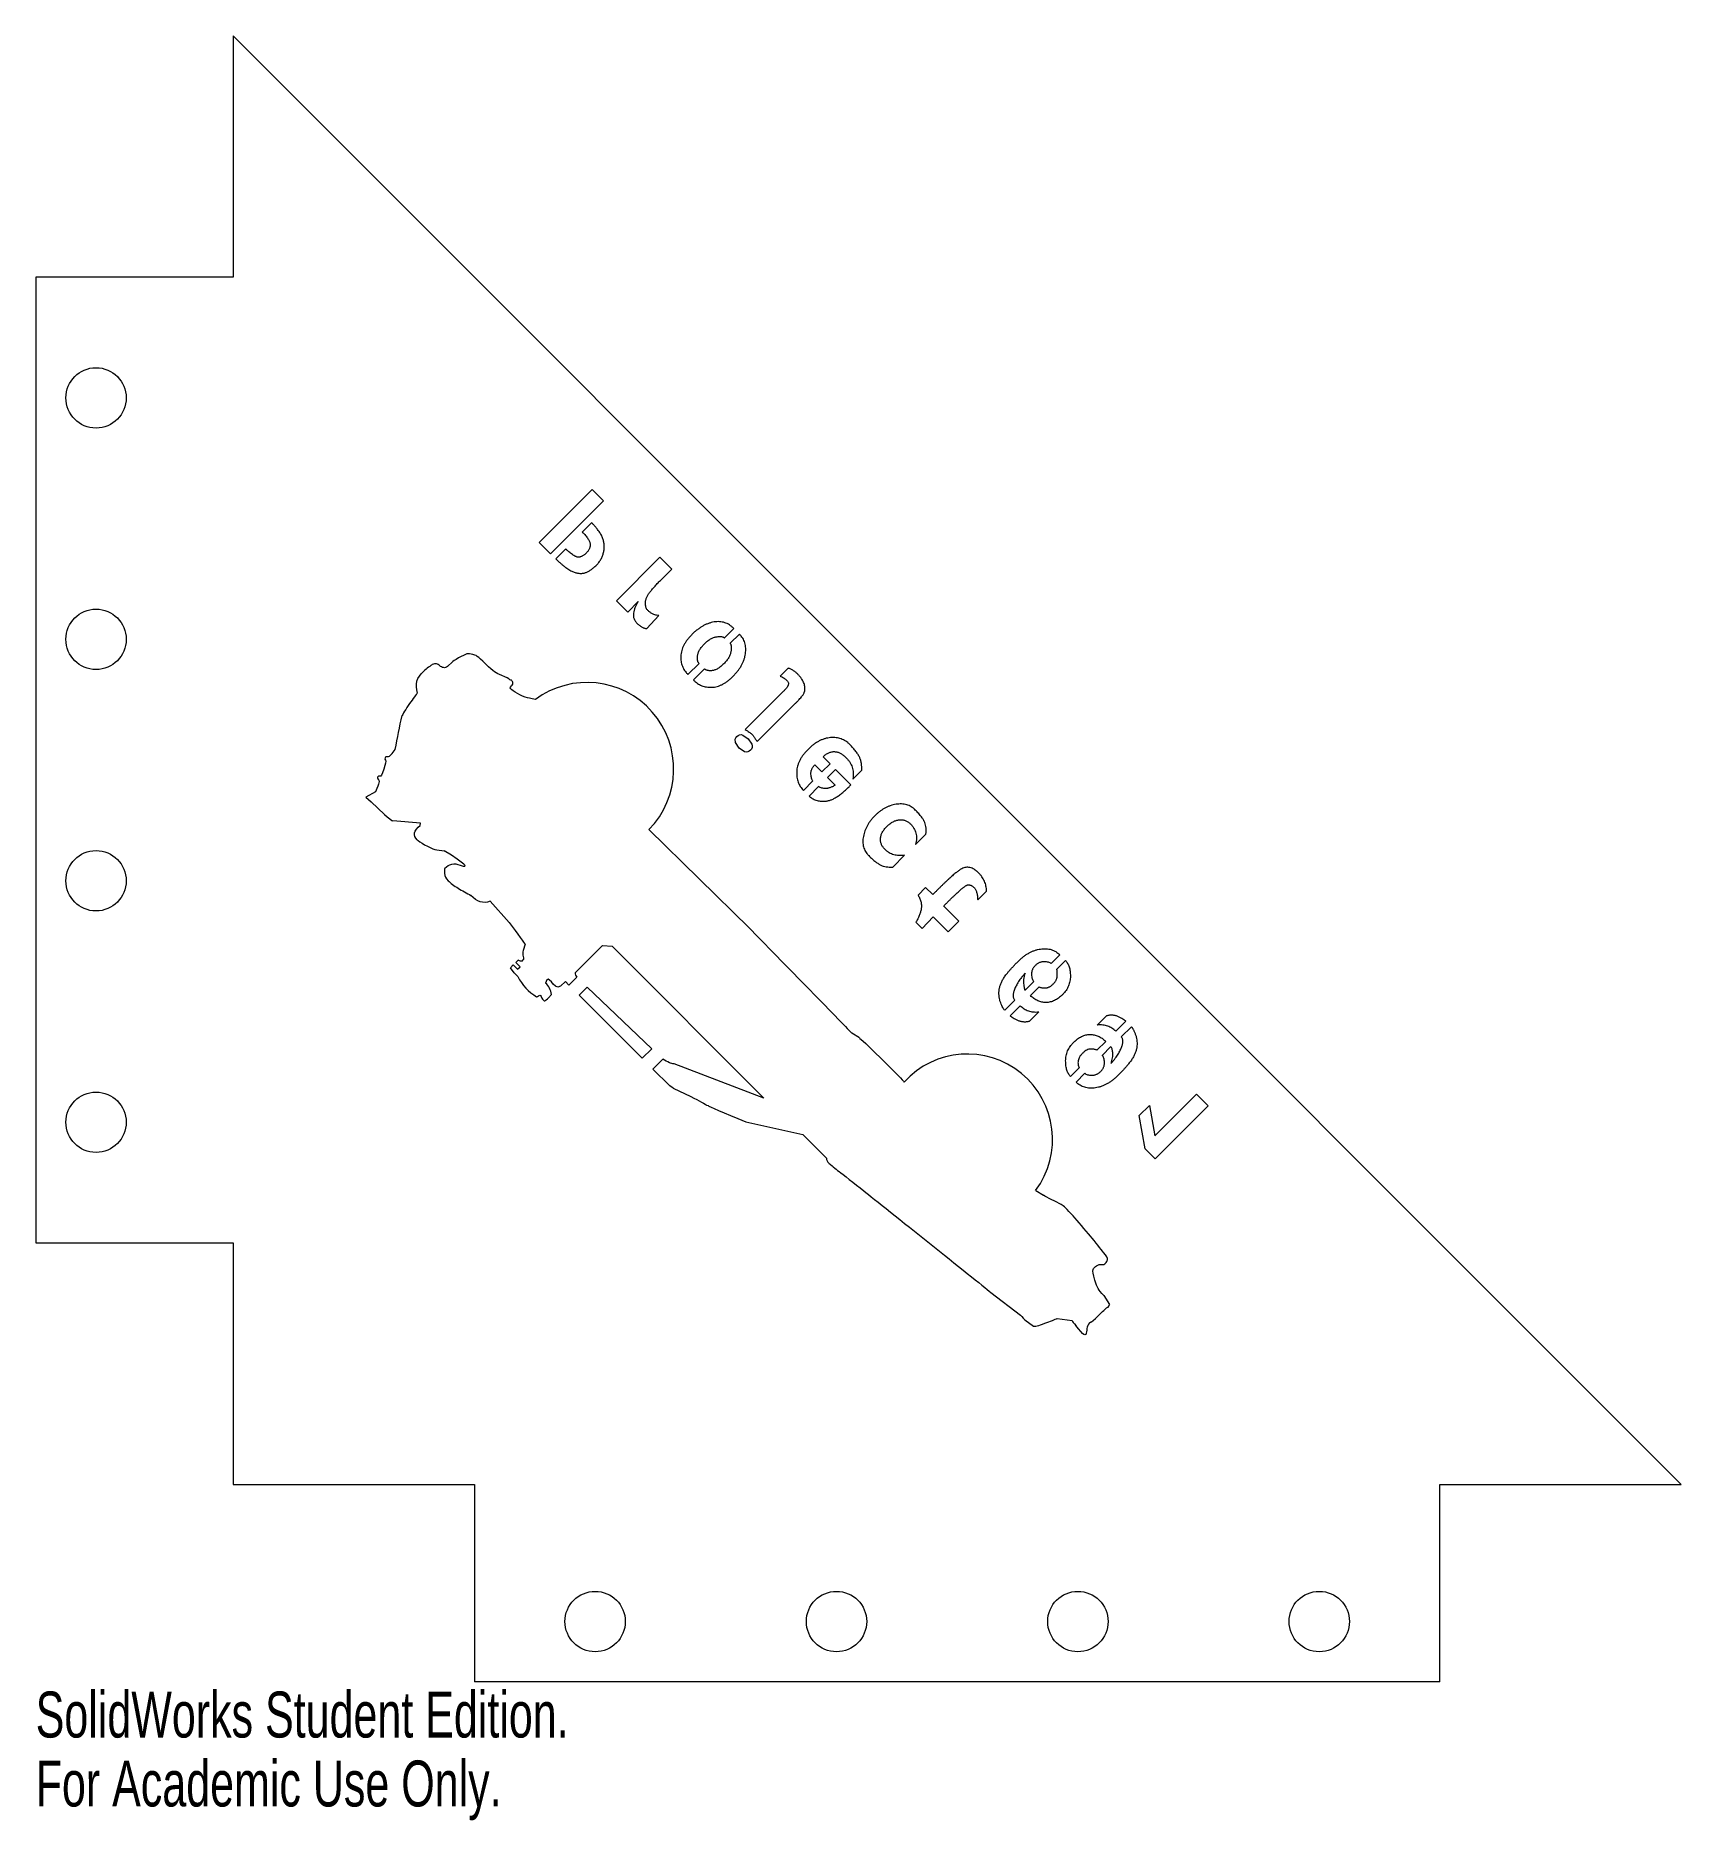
# Model space of a CAD drawing. Header units: inches. Extents: x -0.82 to 6, y -2.69 to 4.7.
import ezdxf

# ---------------------------------------------------------------- set-up
doc = ezdxf.new("R2010")
doc.units = ezdxf.units.IN
doc.header["$MEASUREMENT"] = 0
doc.styles.add('SLDTEXTSTYLE0', font='TXT', dxfattribs={"width": 0.7})

msp = doc.modelspace()

# ---------------------------------------------------------------- linework, layer by layer
at = {"color": 7, "linetype": 'Continuous', "lineweight": 15}
for p, q in [((0, 4.704), (0, 3.704)), ((6, -1.296), (0, 4.704)), ((-0.8178, 3.704), (-0.8178, -0.296)), ((0, 3.704), (-0.8178, 3.704)), ((1.2683, 2.6048), (1.4879, 2.8244)), ((1.4879, 2.8244), (1.5346, 2.7777)), ((1.5346, 2.7777), (1.315, 2.558)), ((1.4467, 2.6482), (1.4856, 2.6871)), ((1.315, 2.558), (1.2683, 2.6048)), ((1.3368, 2.5369), (1.3782, 2.5784)), ((1.5879, 2.364), (1.7681, 2.5442)), ((1.7681, 2.5442), (1.8175, 2.4948)), ((1.8175, 2.4948), (1.7704, 2.4483)), ((1.6351, 2.3169), (1.5879, 2.364)), ((1.6783, 2.3601), (1.6351, 2.3169)), ((1.7638, 2.3028), (1.7144, 2.2488)), ((2.0748, 2.2488), (2.0359, 2.2099)), ((2.059, 2.1875), (2.0975, 2.226)), ((0.9084, 2.1104), (0.8883, 2.0918)), ((1.9305, 2.1045), (1.8844, 2.0584)), ((1.9071, 2.0356), (1.9533, 2.0817)), ((2.2662, 2.0513), (2.3001, 2.0847)), ((2.122, 1.83), (2.2755, 1.9835)), ((2.3238, 1.9331), (2.1713, 1.7806)), ((0.6587, 1.7318), (0.6717, 1.7484)), ((2.4441, 1.7173), (2.4731, 1.6884)), ((2.4395, 1.6548), (2.4099, 1.6844)), ((2.4731, 1.6884), (2.4395, 1.6548)), ((2.4625, 1.6318), (2.4961, 1.6653)), ((2.4942, 1.6001), (2.4625, 1.6318)), ((2.4961, 1.6653), (2.5597, 1.6018)), ((2.6048, 1.662), (2.5682, 1.6255)), ((0.5897, 1.5727), (0.5497, 1.5506)), ((2.4026, 1.6179), (2.3631, 1.5784)), ((2.3865, 1.555), (2.4256, 1.5949)), ((0.5497, 1.5506), (0.5723, 1.5309)), ((0.5723, 1.5309), (0.6272, 1.4783)), ((0.7768, 1.4432), (0.6618, 1.4518)), ((0.7753, 1.4335), (0.7768, 1.4432)), ((1.7228, 1.416), (2.14, 1.0071)), ((2.8703, 1.3971), (2.8276, 1.3544)), ((2.7821, 1.3096), (2.7334, 1.2609)), ((1.0652, 1.1191), (1.1444, 1.0318)), ((2.838, 1.1443), (2.8693, 1.1756)), ((2.8693, 1.1756), (2.899, 1.1466)), ((3.1212, 1.1607), (3.085, 1.1245)), ((2.9007, 1.0547), (2.8542, 1.0062)), ((2.9625, 0.9928), (2.9007, 1.0547)), ((2.9441, 1.0995), (3.0066, 1.0369)), ((3.0066, 1.0369), (2.9625, 0.9928)), ((2.8542, 1.0062), (2.8292, 1.032)), ((1.2101, 0.9412), (1.2012, 0.915)), ((1.5308, 0.9366), (1.4175, 0.8233)), ((1.5308, 0.9366), (1.5699, 0.9328)), ((1.5699, 0.9328), (2.1984, 0.3043)), ((3.3891, 0.8613), (3.4253, 0.8976)), ((1.1492, 0.8437), (1.1609, 0.8553)), ((1.164, 0.8232), (1.1492, 0.8437)), ((1.1609, 0.8553), (1.1785, 0.8377)), ((1.18, 0.8071), (1.164, 0.8232)), ((1.1712, 0.8657), (1.1811, 0.8755)), ((1.1889, 0.8481), (1.1712, 0.8657)), ((1.1785, 0.8377), (1.1889, 0.8481)), ((1.1981, 0.8717), (1.2025, 0.8765)), ((3.4487, 0.8735), (3.4124, 0.8373)), ((1.356, 0.7673), (1.3769, 0.7866)), ((1.3769, 0.7866), (1.3915, 0.772)), ((1.4237, 0.8042), (1.3915, 0.772)), ((1.4332, 0.7303), (1.4668, 0.7638)), ((1.4668, 0.7638), (1.7343, 0.5082)), ((3.2811, 0.7506), (3.3173, 0.7869)), ((3.3397, 0.7652), (3.3031, 0.7286)), ((1.319, 0.733), (1.3073, 0.7197)), ((1.4332, 0.7303), (1.6948, 0.4687)), ((3.1967, 0.6676), (3.2382, 0.7098)), ((3.2613, 0.6868), (3.2194, 0.6449)), ((3.2988, 0.6216), (3.3384, 0.6611)), ((3.6197, 0.6459), (3.5801, 0.6064)), ((3.6571, 0.5807), (3.6989, 0.6226)), ((3.7217, 0.5998), (3.6799, 0.558)), ((2.5949, 0.5532), (2.5633, 0.5726)), ((3.5788, 0.5024), (3.6153, 0.539)), ((1.6948, 0.4687), (1.7343, 0.5082)), ((1.7802, 0.4655), (1.7391, 0.4244)), ((2.1984, 0.3043), (1.8272, 0.4453)), ((3.6371, 0.5172), (3.6008, 0.481)), ((1.7391, 0.4244), (1.8091, 0.3544)), ((3.4694, 0.3937), (3.5056, 0.4299)), ((3.5287, 0.4069), (3.4922, 0.3703)), ((1.8228, 0.3458), (1.8091, 0.3544)), ((1.8228, 0.3458), (1.8964, 0.3104)), ((3.8188, 0.1476), (3.9917, 0.3206)), ((3.9917, 0.3206), (4.0402, 0.2722)), ((1.9613, 0.2745), (1.9682, 0.2732)), ((3.7543, 0.2319), (3.7961, 0.2738)), ((3.779, 0.094), (3.7543, 0.2319)), ((3.7961, 0.2738), (3.8188, 0.1476)), ((4.0402, 0.2722), (3.8205, 0.0525)), ((2.1242, 0.2058), (2.3601, 0.1531)), ((2.3601, 0.1531), (2.4582, 0.0551)), ((3.8205, 0.0525), (3.779, 0.094)), ((3.3251, -0.0782), (3.3573, -0.0987)), ((-0.8178, -0.296), (0, -0.296)), ((0, -0.296), (0, -1.296)), ((3.1394, -0.5014), (3.2623, -0.5948)), ((3.607, -0.5139), (3.6307, -0.5503)), ((3.2804, -0.6149), (3.3161, -0.6404)), ((3.4141, -0.6086), (3.4759, -0.6175)), ((0, -1.296), (1, -1.296)), ((1, -1.296), (1, -2.1138)), ((5, -1.296), (6, -1.296)), ((5, -2.1138), (5, -1.296)), ((5, -2.1138), (1, -2.1138))]:
    msp.add_line(p, q, dxfattribs=at)
at = {"color": 7, "linetype": 'Continuous', "lineweight": 15, "flags": 128}
msp.add_lwpolyline([(2.1438, 1.7444), (2.1384, 1.7402), (2.1321, 1.7374), (2.1253, 1.7369), (2.1186, 1.7383), (2.0961, 1.7537), (2.0811, 1.7764), (2.0801, 1.79), (2.0825, 1.7964), (2.0866, 1.8019), (2.0919, 1.8063), (2.0982, 1.809), (2.105, 1.8094), (2.1117, 1.8077), (2.1338, 1.7919), (2.1497, 1.7697), (2.1511, 1.763), (2.1507, 1.7561), (2.148, 1.7498), (2.1438, 1.7444)], dxfattribs=at)
at = {"color": 7, "linetype": 'Continuous', "lineweight": 15}
for centre in [(-0.5678, 3.204), (-0.5678, 2.204), (-0.5678, 1.204), (-0.5678, 0.204), (1.5, -1.8638), (2.5, -1.8638), (3.5, -1.8638), (4.5, -1.8638)]:
    msp.add_circle(centre, 0.125, dxfattribs=at)
for centre, radius, start, end in [((1.4668, 1.6669), 0.3586, 315.5768, 126.73125), ((3.0418, 0.1331), 0.3533, 323.2848, 137.86056)]:
    msp.add_arc(centre, radius, start, end, dxfattribs=at)
for points, knots in [([(1.3368, 2.5369), (1.3406, 2.5334), (1.3478, 2.5267), (1.3586, 2.5175), (1.3687, 2.5091), (1.3782, 2.5019), (1.3871, 2.4956), (1.3954, 2.4904), (1.403, 2.4862), (1.4101, 2.483), (1.4169, 2.4807), (1.4234, 2.4789), (1.4298, 2.4778), (1.436, 2.477), (1.4422, 2.4769), (1.4481, 2.4775), (1.4539, 2.4785), (1.4617, 2.4808), (1.4712, 2.485), (1.4826, 2.4917), (1.494, 2.5005), (1.5034, 2.509), (1.5105, 2.5167), (1.5156, 2.5228), (1.52, 2.5291), (1.5241, 2.5356), (1.5275, 2.5424), (1.5305, 2.5493), (1.5329, 2.5565), (1.5356, 2.5662), (1.5375, 2.5784), (1.538, 2.5929), (1.5363, 2.6071), (1.5333, 2.6188), (1.5296, 2.6282), (1.5259, 2.6355), (1.5214, 2.6433), (1.516, 2.6514), (1.5096, 2.6598), (1.5025, 2.6687), (1.4944, 2.6778), (1.4886, 2.6839), (1.4856, 2.6871)], [0, 0, 0, 0, 0.038635, 0.074321, 0.107172, 0.137267, 0.164484, 0.188923, 0.210839, 0.230174, 0.247811, 0.264722, 0.280963, 0.296698, 0.312001, 0.326856, 0.341699, 0.356553, 0.387251, 0.42026, 0.456068, 0.495298, 0.515509, 0.53532, 0.55471, 0.573869, 0.592804, 0.611691, 0.630725, 0.649739, 0.687279, 0.723509, 0.75911, 0.794947, 0.813954, 0.834637, 0.857034, 0.881556, 0.90791, 0.936562, 0.96716, 1, 1, 1, 1]), ([(1.4467, 2.6482), (1.4492, 2.6458), (1.4538, 2.6412), (1.4601, 2.6342), (1.4655, 2.6275), (1.4701, 2.6212), (1.4737, 2.6151), (1.4765, 2.6094), (1.4784, 2.604), (1.4793, 2.5988), (1.4794, 2.5938), (1.4789, 2.589), (1.4778, 2.5842), (1.4761, 2.5795), (1.4739, 2.5748), (1.4709, 2.5703), (1.4675, 2.5657), (1.4634, 2.5615), (1.4591, 2.5574), (1.4548, 2.5539), (1.4506, 2.5508), (1.4463, 2.5484), (1.4422, 2.5464), (1.438, 2.5451), (1.434, 2.5443), (1.4298, 2.544), (1.4254, 2.5447), (1.4204, 2.5464), (1.4149, 2.5492), (1.4088, 2.553), (1.402, 2.5579), (1.3945, 2.5637), (1.3866, 2.5707), (1.3811, 2.5757), (1.3782, 2.5784)], [0, 0, 0, 0, 0.0503306, 0.0964858, 0.1388194, 0.1772121, 0.2116641, 0.2426078, 0.2706899, 0.2960064, 0.3199624, 0.3436911, 0.3675731, 0.391982, 0.4171209, 0.4435992, 0.4716044, 0.5012519, 0.5308995, 0.5580686, 0.5838183, 0.6076633, 0.6299868, 0.6512364, 0.6712612, 0.6909096, 0.7120758, 0.7376336, 0.7676796, 0.8032174, 0.8440073, 0.8904468, 0.942323, 1, 1, 1, 1]), ([(1.7638, 2.3028), (1.7608, 2.3031), (1.7552, 2.3035), (1.7473, 2.3053), (1.7404, 2.3074), (1.733, 2.3117), (1.7252, 2.3179), (1.7175, 2.3242), (1.7124, 2.3309), (1.71, 2.3376), (1.7085, 2.3458), (1.7083, 2.3535), (1.7085, 2.3603), (1.7095, 2.3656), (1.7108, 2.3709), (1.7128, 2.3763), (1.7152, 2.3817), (1.7181, 2.3871), (1.7217, 2.3926), (1.7272, 2.4001), (1.7351, 2.4098), (1.7457, 2.422), (1.7575, 2.435), (1.766, 2.4438), (1.7704, 2.4483)], [0, 0, 0, 0, 0.045343, 0.085577, 0.121067, 0.152781, 0.212861, 0.27143, 0.302017, 0.337023, 0.378054, 0.426243, 0.452724, 0.479535, 0.506836, 0.535254, 0.564998, 0.595792, 0.628428, 0.662405, 0.735954, 0.816714, 0.904796, 1, 1, 1, 1]), ([(1.6783, 2.3601), (1.6759, 2.3564), (1.6712, 2.349), (1.6656, 2.3371), (1.6615, 2.3248), (1.6591, 2.3144), (1.6582, 2.306), (1.6584, 2.2998), (1.6594, 2.2939), (1.6613, 2.2881), (1.664, 2.2826), (1.6675, 2.2772), (1.6719, 2.2722), (1.6769, 2.2674), (1.6822, 2.2631), (1.6874, 2.2592), (1.6924, 2.2559), (1.6972, 2.2533), (1.7018, 2.2512), (1.7061, 2.2498), (1.7103, 2.2489), (1.7131, 2.2488), (1.7144, 2.2488)], [0, 0, 0, 0, 0.091579, 0.181207, 0.269765, 0.358414, 0.40195, 0.44391, 0.485046, 0.525715, 0.568227, 0.611651, 0.657592, 0.706036, 0.75436, 0.798626, 0.839725, 0.877471, 0.911676, 0.943505, 0.972473, 1, 1, 1, 1]), ([(2.0748, 2.2488), (2.0719, 2.2515), (2.0662, 2.2569), (2.0568, 2.2636), (2.0471, 2.2691), (2.0369, 2.2732), (2.0264, 2.276), (2.0155, 2.2773), (2.0041, 2.2774), (1.9925, 2.276), (1.9808, 2.2735), (1.969, 2.2698), (1.9574, 2.2651), (1.9459, 2.2591), (1.9345, 2.252), (1.9232, 2.2438), (1.912, 2.2345), (1.9012, 2.2241), (1.8909, 2.2133), (1.8818, 2.2021), (1.874, 2.191), (1.8675, 2.1799), (1.8623, 2.1686), (1.8585, 2.1573), (1.856, 2.146), (1.8547, 2.1347), (1.8548, 2.1236), (1.8558, 2.1129), (1.8578, 2.1027), (1.8611, 2.0929), (1.8653, 2.0835), (1.8706, 2.0746), (1.8769, 2.0661), (1.8819, 2.061), (1.8844, 2.0584)], [0, 0, 0, 0, 0.031316, 0.0611, 0.089972, 0.118276, 0.146312, 0.174725, 0.203976, 0.234468, 0.265813, 0.297748, 0.330306, 0.363799, 0.398708, 0.435047, 0.472837, 0.512471, 0.551864, 0.589181, 0.624476, 0.657872, 0.690043, 0.720913, 0.750881, 0.780478, 0.809376, 0.837166, 0.864328, 0.89102, 0.917517, 0.944382, 0.971694, 1, 1, 1, 1]), ([(1.9071, 2.0356), (1.9098, 2.0331), (1.915, 2.0281), (1.9234, 2.0216), (1.9324, 2.0163), (1.9417, 2.0119), (1.9514, 2.0086), (1.9616, 2.0064), (1.9721, 2.0053), (1.983, 2.0051), (1.9941, 2.0061), (2.0053, 2.0086), (2.0164, 2.0124), (2.0275, 2.0175), (2.0386, 2.024), (2.0497, 2.0317), (2.0607, 2.0408), (2.0716, 2.051), (2.0819, 2.062), (2.0912, 2.0732), (2.0994, 2.0847), (2.1065, 2.0963), (2.1123, 2.1081), (2.1171, 2.12), (2.1207, 2.1321), (2.123, 2.1442), (2.1243, 2.1562), (2.1242, 2.1677), (2.123, 2.1788), (2.1204, 2.1893), (2.1166, 2.1994), (2.1115, 2.2089), (2.1052, 2.2179), (2.1001, 2.2233), (2.0975, 2.226)], [0, 0, 0, 0, 0.028615, 0.056199, 0.083211, 0.109912, 0.136548, 0.163496, 0.19103, 0.219462, 0.248558, 0.278207, 0.308584, 0.340428, 0.373653, 0.408922, 0.446182, 0.485658, 0.525383, 0.563638, 0.600094, 0.635435, 0.669708, 0.702925, 0.73572, 0.768099, 0.799515, 0.829534, 0.858336, 0.886517, 0.914294, 0.9421, 0.970613, 1, 1, 1, 1]), ([(1.9305, 2.1045), (1.9298, 2.1053), (1.9283, 2.1069), (1.9267, 2.1098), (1.9254, 2.1132), (1.9244, 2.117), (1.9239, 2.1213), (1.9237, 2.126), (1.9239, 2.1312), (1.9244, 2.1367), (1.9255, 2.1425), (1.9273, 2.1485), (1.9297, 2.1545), (1.9329, 2.1606), (1.9369, 2.1668), (1.9416, 2.173), (1.9469, 2.1793), (1.9529, 2.1856), (1.9592, 2.1916), (1.9655, 2.1969), (1.9719, 2.2016), (1.9781, 2.2057), (1.9845, 2.2089), (1.9908, 2.2115), (1.997, 2.2135), (2.0032, 2.2145), (2.009, 2.2152), (2.0144, 2.2155), (2.0193, 2.2154), (2.0237, 2.2152), (2.0275, 2.2143), (2.0308, 2.2133), (2.0337, 2.2119), (2.0352, 2.2105), (2.0359, 2.2099)], [0, 0, 0, 0, 0.017204, 0.035464, 0.054758, 0.07595, 0.099264, 0.124619, 0.15253, 0.182777, 0.215252, 0.248588, 0.283833, 0.321108, 0.360725, 0.402944, 0.447742, 0.495265, 0.543308, 0.588386, 0.630899, 0.671332, 0.709754, 0.746636, 0.781941, 0.815927, 0.848077, 0.877483, 0.903919, 0.927486, 0.948512, 0.967435, 0.984347, 1, 1, 1, 1]), ([(2.059, 2.1875), (2.0596, 2.1867), (2.0609, 2.1851), (2.0623, 2.1821), (2.0633, 2.1786), (2.064, 2.1746), (2.0642, 2.1701), (2.0642, 2.1651), (2.0636, 2.1596), (2.0629, 2.1536), (2.0616, 2.1473), (2.0594, 2.141), (2.0567, 2.1346), (2.0533, 2.1282), (2.0491, 2.1218), (2.0444, 2.1153), (2.0389, 2.1089), (2.0329, 2.1026), (2.0266, 2.0966), (2.0203, 2.0913), (2.0141, 2.0866), (2.008, 2.0827), (2.0021, 2.0794), (1.9963, 2.0771), (1.9906, 2.0753), (1.985, 2.0744), (1.9797, 2.074), (1.9748, 2.074), (1.9702, 2.0743), (1.966, 2.0751), (1.9622, 2.0762), (1.9588, 2.0776), (1.9558, 2.0794), (1.9541, 2.081), (1.9533, 2.0817)], [0, 0, 0, 0, 0.015935, 0.033424, 0.052853, 0.074723, 0.098889, 0.125936, 0.156014, 0.188836, 0.223602, 0.259776, 0.296776, 0.335688, 0.376949, 0.420077, 0.465704, 0.513531, 0.561358, 0.605955, 0.647692, 0.686318, 0.72278, 0.756714, 0.788744, 0.819147, 0.848102, 0.874417, 0.898971, 0.921985, 0.942919, 0.962739, 0.981606, 1, 1, 1, 1]), ([(2.3238, 1.9331), (2.3269, 1.9361), (2.3329, 1.9419), (2.3411, 1.9502), (2.3483, 1.958), (2.3543, 1.9651), (2.3592, 1.9715), (2.363, 1.9772), (2.3658, 1.9823), (2.3678, 1.9883), (2.3689, 1.9954), (2.369, 2.0039), (2.368, 2.0124), (2.3656, 2.0211), (2.3619, 2.03), (2.3566, 2.0391), (2.3499, 2.0484), (2.3417, 2.0578), (2.3326, 2.0667), (2.3224, 2.0742), (2.3116, 2.0804), (2.3039, 2.0833), (2.3001, 2.0847)], [0, 0, 0, 0, 0.065653, 0.125026, 0.177925, 0.224685, 0.26537, 0.300112, 0.328964, 0.35282, 0.395016, 0.437344, 0.480314, 0.525188, 0.573234, 0.625688, 0.683656, 0.747295, 0.812957, 0.876373, 0.938268, 1, 1, 1, 1]), ([(2.2662, 2.0513), (2.2686, 2.0505), (2.2732, 2.0487), (2.2798, 2.0452), (2.2861, 2.0411), (2.2919, 2.0364), (2.2966, 2.0315), (2.3, 2.0263), (2.3012, 2.0208), (2.3007, 2.0162), (2.2992, 2.0126), (2.2976, 2.0095), (2.2953, 2.006), (2.2924, 2.0022), (2.289, 1.998), (2.285, 1.9935), (2.2805, 1.9886), (2.2772, 1.9853), (2.2755, 1.9835)], [0, 0, 0, 0, 0.078888, 0.157531, 0.237344, 0.317928, 0.392563, 0.455328, 0.511915, 0.566834, 0.598417, 0.63565, 0.679241, 0.73005, 0.787207, 0.851272, 0.92185, 1, 1, 1, 1]), ([(2.122, 1.83), (2.1249, 1.8282), (2.1304, 1.8249), (2.1377, 1.8203), (2.1433, 1.8162), (2.1472, 1.8132), (2.1498, 1.8105), (2.1518, 1.808), (2.1543, 1.805), (2.1571, 1.8013), (2.1601, 1.797), (2.1636, 1.7921), (2.1673, 1.7865), (2.1699, 1.7827), (2.1713, 1.7806)], [0, 0, 0, 0, 0.146591, 0.268985, 0.366794, 0.441383, 0.47718, 0.522551, 0.577586, 0.642337, 0.717608, 0.801871, 0.896167, 1, 1, 1, 1]), ([(2.6048, 1.662), (2.6049, 1.6668), (2.605, 1.6762), (2.6035, 1.6899), (2.6006, 1.7027), (2.597, 1.7129), (2.593, 1.7208), (2.5895, 1.7269), (2.5853, 1.7333), (2.5805, 1.74), (2.575, 1.7469), (2.5688, 1.754), (2.562, 1.7614), (2.5547, 1.769), (2.5468, 1.7763), (2.5381, 1.7825), (2.5289, 1.7876), (2.5193, 1.7917), (2.509, 1.7946), (2.4983, 1.7965), (2.487, 1.7972), (2.4753, 1.797), (2.4634, 1.7955), (2.4514, 1.7927), (2.4396, 1.7885), (2.4278, 1.7832), (2.4162, 1.7763), (2.4047, 1.7683), (2.3932, 1.7589), (2.3821, 1.7484), (2.3717, 1.7373), (2.3623, 1.7259), (2.3544, 1.7144), (2.3477, 1.7029), (2.3425, 1.6912), (2.3386, 1.6795), (2.336, 1.6677), (2.3349, 1.6559), (2.3349, 1.6444), (2.3359, 1.6333), (2.338, 1.6227), (2.3409, 1.6127), (2.3449, 1.6033), (2.35, 1.5944), (2.356, 1.586), (2.3608, 1.5809), (2.3631, 1.5784)], [0, 0, 0, 0, 0.028415, 0.055388, 0.081115, 0.106098, 0.119044, 0.133026, 0.148047, 0.164299, 0.181675, 0.20021, 0.220132, 0.241169, 0.262517, 0.283359, 0.303844, 0.324532, 0.345348, 0.366754, 0.388814, 0.412032, 0.435825, 0.459803, 0.484399, 0.50977, 0.536196, 0.563802, 0.592908, 0.623485, 0.654062, 0.68298, 0.710401, 0.736511, 0.76165, 0.785822, 0.809553, 0.832875, 0.855687, 0.877523, 0.898584, 0.919053, 0.939197, 0.959152, 0.979405, 1, 1, 1, 1]), ([(2.4441, 1.7173), (2.4461, 1.7191), (2.4499, 1.7226), (2.4559, 1.7272), (2.4619, 1.7311), (2.4679, 1.7342), (2.4739, 1.7365), (2.48, 1.7381), (2.486, 1.739), (2.492, 1.739), (2.498, 1.7384), (2.5039, 1.7372), (2.5097, 1.7353), (2.5154, 1.7328), (2.5211, 1.7296), (2.5267, 1.7257), (2.5322, 1.7213), (2.5392, 1.7146), (2.5472, 1.706), (2.5552, 1.6954), (2.5614, 1.6851), (2.5657, 1.6745), (2.5683, 1.6635), (2.5696, 1.6517), (2.5697, 1.6389), (2.5687, 1.6301), (2.5682, 1.6255)], [0, 0, 0, 0, 0.03862, 0.075405, 0.109662, 0.142565, 0.173548, 0.20342, 0.23296, 0.261863, 0.290915, 0.319771, 0.349475, 0.37962, 0.411232, 0.443844, 0.478414, 0.514429, 0.584859, 0.648639, 0.706936, 0.760422, 0.813473, 0.870669, 0.932741, 1, 1, 1, 1]), ([(2.4026, 1.6179), (2.4015, 1.6193), (2.3989, 1.6224), (2.3966, 1.6287), (2.3948, 1.6364), (2.394, 1.6438), (2.3938, 1.6503), (2.3944, 1.6553), (2.3956, 1.6602), (2.3972, 1.6652), (2.3996, 1.67), (2.4024, 1.6749), (2.4059, 1.6798), (2.4085, 1.6828), (2.4099, 1.6844)], [0, 0, 0, 0, 0.075295, 0.165972, 0.273329, 0.401755, 0.470718, 0.540077, 0.609922, 0.680644, 0.754842, 0.832516, 0.913977, 1, 1, 1, 1]), ([(2.3865, 1.555), (2.3885, 1.5532), (2.3925, 1.5495), (2.3994, 1.5448), (2.4069, 1.5409), (2.415, 1.5379), (2.4237, 1.5356), (2.433, 1.5341), (2.443, 1.5335), (2.4516, 1.5335), (2.4589, 1.534), (2.4646, 1.5351), (2.4704, 1.5366), (2.4764, 1.5386), (2.4825, 1.5412), (2.4888, 1.5441), (2.4952, 1.5477), (2.5018, 1.5517), (2.5085, 1.5562), (2.5154, 1.5612), (2.5224, 1.5668), (2.5296, 1.5728), (2.537, 1.5792), (2.5444, 1.5864), (2.5521, 1.5938), (2.5571, 1.5991), (2.5597, 1.6018)], [0, 0, 0, 0, 0.040761, 0.081633, 0.123311, 0.165796, 0.21035, 0.257361, 0.306592, 0.359073, 0.386424, 0.415129, 0.444992, 0.476269, 0.509005, 0.543616, 0.580049, 0.618243, 0.658458, 0.700851, 0.744932, 0.791494, 0.840357, 0.891283, 0.94457, 1, 1, 1, 1]), ([(2.4942, 1.6001), (2.4923, 1.599), (2.4887, 1.5967), (2.4832, 1.5937), (2.4777, 1.5912), (2.4724, 1.5893), (2.4672, 1.5877), (2.4621, 1.5868), (2.4571, 1.5863), (2.4508, 1.5865), (2.4437, 1.5872), (2.4363, 1.5889), (2.4301, 1.5912), (2.4271, 1.5937), (2.4256, 1.5949)], [0, 0, 0, 0, 0.090031, 0.175221, 0.256296, 0.33407, 0.407191, 0.477702, 0.546397, 0.612944, 0.734701, 0.839162, 0.925324, 1, 1, 1, 1]), ([(2.8703, 1.3971), (2.8708, 1.4015), (2.8717, 1.4099), (2.8714, 1.4222), (2.8695, 1.4339), (2.8667, 1.4431), (2.8636, 1.4504), (2.8604, 1.4561), (2.8565, 1.4621), (2.852, 1.4686), (2.8466, 1.4752), (2.8406, 1.4823), (2.8338, 1.4896), (2.8265, 1.4972), (2.8186, 1.5044), (2.8098, 1.5105), (2.8006, 1.5154), (2.7908, 1.519), (2.7804, 1.5213), (2.7696, 1.5224), (2.7582, 1.5222), (2.7464, 1.5208), (2.7346, 1.5184), (2.7229, 1.5149), (2.7115, 1.5105), (2.7005, 1.5051), (2.6897, 1.4988), (2.6792, 1.4915), (2.6691, 1.4832), (2.6594, 1.4741), (2.6503, 1.4644), (2.6419, 1.4543), (2.6345, 1.4439), (2.628, 1.4332), (2.6224, 1.4223), (2.6178, 1.411), (2.614, 1.3995), (2.6112, 1.3879), (2.6095, 1.3763), (2.6089, 1.3651), (2.6099, 1.3544), (2.6119, 1.3442), (2.6153, 1.3344), (2.6201, 1.3252), (2.6261, 1.3165), (2.6333, 1.3086), (2.6409, 1.3013), (2.6481, 1.2945), (2.655, 1.2884), (2.6614, 1.283), (2.6675, 1.2784), (2.6732, 1.2745), (2.6785, 1.2712), (2.6852, 1.2677), (2.6941, 1.2647), (2.7059, 1.2621), (2.7191, 1.2608), (2.7285, 1.2608), (2.7334, 1.2609)], [0, 0, 0, 0, 0.021645, 0.041987, 0.061325, 0.080124, 0.089934, 0.100693, 0.112661, 0.12563, 0.139859, 0.155237, 0.171696, 0.189572, 0.207634, 0.225148, 0.242384, 0.259623, 0.277011, 0.294964, 0.313727, 0.333515, 0.353807, 0.373962, 0.394094, 0.414444, 0.435138, 0.456205, 0.477839, 0.500173, 0.522507, 0.544213, 0.565318, 0.585992, 0.60629, 0.626443, 0.64641, 0.666519, 0.686045, 0.704598, 0.722297, 0.739395, 0.756413, 0.773446, 0.790804, 0.808867, 0.826662, 0.843115, 0.858397, 0.872278, 0.88495, 0.896418, 0.906803, 0.915898, 0.933808, 0.953597, 0.975619, 1, 1, 1, 1]), ([(2.7821, 1.3096), (2.7781, 1.3091), (2.7702, 1.3082), (2.7586, 1.3083), (2.7478, 1.3092), (2.7374, 1.3114), (2.7275, 1.3151), (2.7178, 1.3203), (2.7083, 1.3272), (2.7007, 1.3341), (2.695, 1.3403), (2.6912, 1.3452), (2.6881, 1.3505), (2.6857, 1.3559), (2.6838, 1.3614), (2.6827, 1.3672), (2.6821, 1.3732), (2.6822, 1.3794), (2.683, 1.3857), (2.6844, 1.392), (2.6867, 1.3982), (2.6897, 1.4045), (2.6934, 1.4107), (2.6978, 1.417), (2.703, 1.4232), (2.7088, 1.4293), (2.7149, 1.4351), (2.7213, 1.4403), (2.7275, 1.4449), (2.734, 1.4486), (2.7404, 1.4517), (2.7469, 1.4541), (2.7535, 1.4558), (2.7601, 1.4568), (2.7665, 1.4572), (2.7728, 1.4568), (2.7789, 1.4558), (2.7847, 1.4541), (2.7902, 1.4516), (2.7957, 1.4485), (2.8008, 1.4447), (2.8072, 1.4389), (2.8142, 1.4311), (2.821, 1.4213), (2.8263, 1.4114), (2.8295, 1.4011), (2.8311, 1.3904), (2.8314, 1.3791), (2.8302, 1.3669), (2.8284, 1.3587), (2.8276, 1.3544)], [0, 0, 0, 0, 0.030636, 0.059442, 0.086504, 0.112493, 0.138494, 0.165785, 0.195037, 0.226587, 0.242659, 0.258146, 0.273259, 0.287969, 0.302598, 0.317286, 0.332259, 0.34768, 0.36338, 0.379574, 0.396135, 0.413416, 0.431492, 0.450579, 0.4708, 0.492256, 0.513711, 0.534063, 0.553485, 0.572171, 0.589983, 0.607138, 0.624112, 0.640744, 0.657033, 0.672655, 0.687949, 0.702962, 0.718137, 0.733542, 0.749539, 0.765975, 0.798369, 0.828076, 0.855738, 0.882051, 0.908461, 0.936767, 0.967066, 1, 1, 1, 1]), ([(3.1212, 1.1607), (3.1212, 1.1644), (3.121, 1.1716), (3.1194, 1.1823), (3.1168, 1.1925), (3.113, 1.2024), (3.1082, 1.2119), (3.1022, 1.2212), (3.0952, 1.2299), (3.0872, 1.2382), (3.0788, 1.2455), (3.0702, 1.2515), (3.0617, 1.2559), (3.0531, 1.2589), (3.0446, 1.26), (3.0361, 1.2597), (3.0277, 1.2578), (3.0208, 1.2548), (3.0152, 1.2516), (3.0104, 1.2486), (3.0052, 1.2451), (2.9996, 1.2409), (2.9936, 1.2362), (2.9871, 1.2309), (2.9803, 1.225), (2.9729, 1.2187), (2.9652, 1.2116), (2.957, 1.204), (2.9483, 1.1959), (2.9393, 1.1871), (2.9298, 1.1778), (2.9199, 1.1679), (2.9095, 1.1575), (2.9025, 1.1503), (2.899, 1.1466)], [0, 0, 0, 0, 0.033918, 0.066903, 0.099525, 0.131965, 0.1648, 0.198395, 0.233219, 0.269169, 0.304314, 0.336516, 0.365891, 0.393474, 0.419655, 0.445405, 0.471792, 0.499259, 0.514619, 0.531914, 0.551176, 0.572723, 0.596408, 0.622282, 0.65003, 0.680275, 0.712553, 0.747042, 0.783743, 0.8225, 0.86377, 0.90696, 0.952369, 1, 1, 1, 1]), ([(2.9441, 1.0995), (2.9474, 1.1028), (2.9539, 1.1094), (2.9635, 1.1188), (2.9725, 1.1277), (2.9809, 1.136), (2.9889, 1.1436), (2.9963, 1.1505), (3.0032, 1.1569), (3.0095, 1.1627), (3.0153, 1.1678), (3.0206, 1.1723), (3.0254, 1.1762), (3.0296, 1.1794), (3.0333, 1.182), (3.0364, 1.1841), (3.0391, 1.1855), (3.0419, 1.1865), (3.0451, 1.1869), (3.0487, 1.187), (3.0524, 1.1866), (3.0559, 1.1855), (3.0595, 1.1839), (3.063, 1.1818), (3.0665, 1.1792), (3.0699, 1.176), (3.0732, 1.1722), (3.076, 1.1676), (3.0785, 1.1623), (3.0806, 1.1562), (3.0822, 1.1493), (3.0836, 1.1417), (3.0845, 1.1334), (3.0848, 1.1275), (3.085, 1.1245)], [0, 0, 0, 0, 0.065657, 0.127568, 0.185735, 0.240159, 0.290625, 0.33758, 0.38057, 0.420058, 0.455819, 0.487655, 0.515783, 0.540461, 0.561035, 0.578408, 0.592065, 0.602314, 0.619372, 0.6362, 0.652858, 0.669721, 0.687437, 0.7063, 0.726117, 0.747727, 0.770507, 0.795146, 0.822045, 0.851705, 0.883822, 0.919272, 0.958154, 1, 1, 1, 1]), ([(2.838, 1.1443), (2.8394, 1.1418), (2.8422, 1.1371), (2.8456, 1.1297), (2.8482, 1.1225), (2.8503, 1.1153), (2.8515, 1.1081), (2.852, 1.101), (2.8518, 1.094), (2.8505, 1.0848), (2.8477, 1.0732), (2.8429, 1.0594), (2.8368, 1.0455), (2.8317, 1.0365), (2.8292, 1.032)], [0, 0, 0, 0, 0.070808, 0.138275, 0.202835, 0.265133, 0.325524, 0.384654, 0.443068, 0.501432, 0.619683, 0.741946, 0.868345, 1, 1, 1, 1]), ([(3.1967, 0.6676), (3.1954, 0.6692), (3.1925, 0.6727), (3.1886, 0.6795), (3.1844, 0.6883), (3.1801, 0.6988), (3.1761, 0.7104), (3.1737, 0.7228), (3.1727, 0.7353), (3.1733, 0.748), (3.1754, 0.7609), (3.1792, 0.7739), (3.1849, 0.7869), (3.1908, 0.7979), (3.1967, 0.8069), (3.2021, 0.8143), (3.2083, 0.8223), (3.2154, 0.8308), (3.2234, 0.8399), (3.2323, 0.8495), (3.242, 0.8597), (3.2523, 0.8703), (3.2632, 0.8806), (3.2745, 0.89), (3.2859, 0.8981), (3.2975, 0.9052), (3.3092, 0.9109), (3.321, 0.9157), (3.3331, 0.9191), (3.3451, 0.9214), (3.357, 0.9226), (3.3684, 0.9225), (3.3793, 0.9214), (3.3897, 0.919), (3.3995, 0.9154), (3.4087, 0.9107), (3.4174, 0.9047), (3.4227, 0.9), (3.4253, 0.8976)], [0, 0, 0, 0, 0.013945, 0.03216, 0.054849, 0.082202, 0.11164, 0.140806, 0.169812, 0.199393, 0.229663, 0.26112, 0.294116, 0.329054, 0.348122, 0.369526, 0.393174, 0.418994, 0.447213, 0.477746, 0.510614, 0.545929, 0.581484, 0.615601, 0.648358, 0.679772, 0.710236, 0.739819, 0.76893, 0.797726, 0.825671, 0.852223, 0.877652, 0.902149, 0.9264, 0.950574, 0.974903, 1, 1, 1, 1]), ([(3.2817, 0.8211), (3.279, 0.8182), (3.2738, 0.8124), (3.2667, 0.8035), (3.2601, 0.7948), (3.2541, 0.7864), (3.2489, 0.778), (3.2444, 0.7698), (3.2404, 0.7617), (3.2373, 0.7538), (3.2348, 0.7464), (3.233, 0.7394), (3.2319, 0.733), (3.2316, 0.7272), (3.232, 0.722), (3.2333, 0.7173), (3.2353, 0.7131), (3.2372, 0.7109), (3.2382, 0.7098)], [0, 0, 0, 0, 0.093716, 0.183248, 0.268576, 0.349491, 0.427041, 0.500526, 0.570861, 0.637852, 0.700016, 0.756457, 0.807031, 0.852242, 0.892792, 0.930304, 0.965233, 1, 1, 1, 1]), ([(3.2811, 0.7506), (3.281, 0.7508), (3.2807, 0.7514), (3.2803, 0.7526), (3.28, 0.7544), (3.2795, 0.7569), (3.2788, 0.7599), (3.2783, 0.7636), (3.2775, 0.768), (3.2765, 0.7747), (3.2756, 0.7839), (3.2762, 0.7957), (3.2782, 0.8083), (3.2805, 0.8167), (3.2817, 0.8211)], [0, 0, 0, 0, 0.008463, 0.026414, 0.052583, 0.087282, 0.130701, 0.183431, 0.244871, 0.314719, 0.468565, 0.63238, 0.808618, 1, 1, 1, 1]), ([(3.4487, 0.8735), (3.4503, 0.8718), (3.4536, 0.8682), (3.4576, 0.8619), (3.4611, 0.855), (3.4639, 0.8473), (3.4662, 0.8389), (3.4678, 0.8297), (3.4688, 0.8198), (3.4691, 0.8093), (3.4687, 0.7987), (3.4672, 0.7882), (3.4647, 0.778), (3.4611, 0.7682), (3.4565, 0.7587), (3.4509, 0.7497), (3.4443, 0.7409), (3.4367, 0.7328), (3.4286, 0.7252), (3.4203, 0.7185), (3.4118, 0.7129), (3.4033, 0.7082), (3.3946, 0.7046), (3.3859, 0.7019), (3.377, 0.7004), (3.3681, 0.6997), (3.3592, 0.7002), (3.3505, 0.7015), (3.342, 0.7037), (3.3337, 0.7069), (3.3256, 0.7109), (3.3178, 0.7159), (3.3103, 0.7219), (3.3055, 0.7263), (3.3031, 0.7286)], [0, 0, 0, 0, 0.023569, 0.047737, 0.072824, 0.099553, 0.128004, 0.158405, 0.190947, 0.225775, 0.261284, 0.295776, 0.329816, 0.363838, 0.398051, 0.432999, 0.468608, 0.505641, 0.54235, 0.577219, 0.610303, 0.642049, 0.672561, 0.702442, 0.731713, 0.761049, 0.790125, 0.818816, 0.847481, 0.876182, 0.905731, 0.935933, 0.967202, 1, 1, 1, 1]), ([(3.3891, 0.8613), (3.3876, 0.8624), (3.3843, 0.8649), (3.3778, 0.867), (3.3698, 0.8684), (3.3623, 0.8689), (3.3557, 0.8689), (3.3506, 0.8682), (3.3458, 0.867), (3.341, 0.8653), (3.3364, 0.8631), (3.3319, 0.8603), (3.3276, 0.8569), (3.3235, 0.8531), (3.3197, 0.849), (3.3164, 0.8447), (3.3136, 0.8402), (3.3113, 0.8357), (3.3097, 0.831), (3.3087, 0.8262), (3.308, 0.8212), (3.3081, 0.8147), (3.3088, 0.8071), (3.3106, 0.799), (3.3133, 0.7921), (3.316, 0.7886), (3.3173, 0.7869)], [0, 0, 0, 0, 0.0383436, 0.0849064, 0.140426, 0.2068956, 0.2426366, 0.2777503, 0.3120806, 0.3470334, 0.3825758, 0.4191122, 0.4566427, 0.4962459, 0.535849, 0.5730927, 0.6096291, 0.6447491, 0.679102, 0.7133259, 0.7474463, 0.7827139, 0.8488752, 0.9062554, 0.9557754, 1, 1, 1, 1]), ([(3.3397, 0.7652), (3.3407, 0.7644), (3.3432, 0.7626), (3.3485, 0.7613), (3.3552, 0.7604), (3.3618, 0.7601), (3.3677, 0.7604), (3.3722, 0.7611), (3.3767, 0.7624), (3.3811, 0.7643), (3.3855, 0.7666), (3.3898, 0.7695), (3.3941, 0.7729), (3.3982, 0.7767), (3.402, 0.7809), (3.4054, 0.7853), (3.4083, 0.7898), (3.4107, 0.7944), (3.4125, 0.7991), (3.4138, 0.8041), (3.4146, 0.8091), (3.4148, 0.8141), (3.4147, 0.8189), (3.4147, 0.8232), (3.4144, 0.827), (3.4141, 0.8302), (3.4139, 0.8328), (3.4135, 0.8348), (3.4131, 0.8363), (3.4126, 0.837), (3.4124, 0.8373)], [0, 0, 0, 0, 0.030557, 0.071019, 0.123225, 0.188023, 0.22359, 0.258526, 0.294387, 0.331137, 0.369684, 0.409218, 0.451214, 0.495189, 0.539163, 0.581982, 0.622829, 0.662761, 0.701936, 0.740817, 0.77988, 0.819617, 0.857215, 0.890636, 0.919917, 0.944547, 0.964497, 0.980472, 0.99203, 1, 1, 1, 1]), ([(3.2613, 0.6868), (3.2638, 0.6844), (3.2687, 0.6798), (3.2769, 0.6739), (3.2857, 0.669), (3.2949, 0.6651), (3.3048, 0.6624), (3.3153, 0.6608), (3.3266, 0.6603), (3.3344, 0.6609), (3.3384, 0.6611)], [0, 0, 0, 0, 0.122384, 0.242198, 0.359876, 0.477688, 0.597841, 0.72394, 0.857516, 1, 1, 1, 1]), ([(3.2988, 0.6216), (3.2967, 0.6211), (3.2926, 0.6202), (3.2863, 0.6193), (3.2801, 0.6189), (3.2741, 0.6191), (3.2681, 0.6199), (3.2623, 0.6212), (3.2565, 0.6229), (3.2492, 0.626), (3.241, 0.6301), (3.2323, 0.6351), (3.2251, 0.6398), (3.2212, 0.6433), (3.2194, 0.6449)], [0, 0, 0, 0, 0.075391, 0.14828, 0.219774, 0.289632, 0.359203, 0.428295, 0.497275, 0.567638, 0.701654, 0.817249, 0.917124, 1, 1, 1, 1]), ([(3.7217, 0.5998), (3.7223, 0.5992), (3.7236, 0.5978), (3.7254, 0.5952), (3.7273, 0.5921), (3.7294, 0.5886), (3.7313, 0.5844), (3.7335, 0.5799), (3.7356, 0.5747), (3.7388, 0.5672), (3.742, 0.5573), (3.7444, 0.545), (3.7454, 0.5325), (3.7449, 0.5198), (3.7428, 0.5069), (3.7389, 0.4939), (3.7333, 0.4809), (3.7273, 0.4699), (3.7214, 0.4609), (3.7161, 0.4535), (3.7098, 0.4455), (3.7027, 0.437), (3.6947, 0.4279), (3.6859, 0.4183), (3.6761, 0.4081), (3.6658, 0.3975), (3.6549, 0.3872), (3.6437, 0.3778), (3.6322, 0.3697), (3.6206, 0.3627), (3.6089, 0.3568), (3.597, 0.3521), (3.585, 0.3486), (3.5729, 0.3462), (3.561, 0.3451), (3.5495, 0.345), (3.5385, 0.3463), (3.5281, 0.3486), (3.5182, 0.3522), (3.5089, 0.3571), (3.5001, 0.3631), (3.4948, 0.3679), (3.4922, 0.3703)], [0, 0, 0, 0, 0.006151, 0.013513, 0.021883, 0.031365, 0.0421, 0.053969, 0.066993, 0.081304, 0.110672, 0.139662, 0.168648, 0.198201, 0.228449, 0.259732, 0.29285, 0.327763, 0.346818, 0.368206, 0.391837, 0.41774, 0.445938, 0.476343, 0.509296, 0.544475, 0.580004, 0.613996, 0.64673, 0.678257, 0.708628, 0.738336, 0.767623, 0.796428, 0.82451, 0.8512, 0.876628, 0.901416, 0.925798, 0.950167, 0.974699, 1, 1, 1, 1]), ([(3.6571, 0.5807), (3.6546, 0.5831), (3.6497, 0.5878), (3.6414, 0.5936), (3.6327, 0.5985), (3.6235, 0.6023), (3.6137, 0.6051), (3.6031, 0.6067), (3.5918, 0.6072), (3.5841, 0.6067), (3.5801, 0.6064)], [0, 0, 0, 0, 0.122602, 0.24263, 0.359814, 0.477525, 0.597893, 0.724216, 0.857262, 1, 1, 1, 1]), ([(3.6197, 0.6459), (3.6218, 0.6464), (3.6259, 0.6474), (3.6322, 0.6483), (3.6384, 0.6486), (3.6444, 0.6484), (3.6504, 0.6477), (3.6563, 0.6464), (3.662, 0.6445), (3.6692, 0.6415), (3.6774, 0.6374), (3.6861, 0.6324), (3.6933, 0.6277), (3.6972, 0.6242), (3.6989, 0.6226)], [0, 0, 0, 0, 0.075506, 0.148505, 0.220108, 0.290072, 0.359748, 0.428945, 0.498266, 0.568735, 0.701902, 0.818064, 0.916998, 1, 1, 1, 1]), ([(3.4694, 0.3937), (3.4678, 0.3955), (3.4646, 0.3991), (3.4604, 0.4052), (3.4571, 0.4122), (3.4542, 0.4199), (3.4521, 0.4284), (3.4504, 0.4375), (3.4496, 0.4475), (3.4492, 0.458), (3.4498, 0.4687), (3.4512, 0.4792), (3.4538, 0.4894), (3.4573, 0.4993), (3.462, 0.5087), (3.4676, 0.5178), (3.4743, 0.5265), (3.4819, 0.5347), (3.49, 0.5423), (3.4983, 0.5489), (3.5067, 0.5546), (3.5152, 0.5593), (3.5239, 0.5629), (3.5326, 0.5656), (3.5415, 0.5671), (3.5504, 0.5678), (3.5593, 0.5673), (3.568, 0.5661), (3.5765, 0.5639), (3.5847, 0.5607), (3.5928, 0.5567), (3.6006, 0.5517), (3.6082, 0.5457), (3.6129, 0.5413), (3.6153, 0.539)], [0, 0, 0, 0, 0.023417, 0.047516, 0.072695, 0.099415, 0.127801, 0.158193, 0.190903, 0.22572, 0.261229, 0.29593, 0.330228, 0.364163, 0.398462, 0.4334, 0.469132, 0.506154, 0.542851, 0.577709, 0.610783, 0.642431, 0.672933, 0.702805, 0.732067, 0.761393, 0.79046, 0.819143, 0.847528, 0.876221, 0.905761, 0.935953, 0.967213, 1, 1, 1, 1]), ([(3.6364, 0.4467), (3.639, 0.4497), (3.6442, 0.4555), (3.6515, 0.4643), (3.6581, 0.473), (3.664, 0.4815), (3.6692, 0.4898), (3.6738, 0.498), (3.6777, 0.5061), (3.6809, 0.514), (3.6834, 0.5214), (3.6852, 0.5284), (3.6863, 0.5348), (3.6865, 0.5406), (3.6861, 0.5458), (3.6847, 0.5505), (3.6828, 0.5546), (3.6808, 0.5569), (3.6799, 0.558)], [0, 0, 0, 0, 0.0940871, 0.1835177, 0.2688215, 0.35015, 0.4272272, 0.5006912, 0.571006, 0.6379773, 0.7001241, 0.7565487, 0.8071085, 0.8522844, 0.8928227, 0.9303243, 0.9652431, 1, 1, 1, 1]), ([(1.8272, 0.4453), (1.8206, 0.4466), (1.804, 0.4513), (1.7889, 0.4593), (1.7802, 0.4655)], [0, 0, 0, 0, 0.2479736, 0.6424636, 0.6424636, 0.6424636, 0.6424636]), ([(3.5788, 0.5024), (3.5774, 0.5031), (3.5743, 0.5046), (3.5687, 0.5061), (3.5619, 0.5068), (3.554, 0.5073), (3.5454, 0.5065), (3.5367, 0.5032), (3.5282, 0.4979), (3.5202, 0.4907), (3.513, 0.4828), (3.5072, 0.4746), (3.5031, 0.4665), (3.5009, 0.4584), (3.5003, 0.4506), (3.5007, 0.4433), (3.5024, 0.4363), (3.5046, 0.4321), (3.5056, 0.4299)], [0, 0, 0, 0, 0.035755, 0.079028, 0.131016, 0.191905, 0.257776, 0.326754, 0.402443, 0.486491, 0.571179, 0.646696, 0.714945, 0.777977, 0.836461, 0.892257, 0.946025, 1, 1, 1, 1]), ([(3.5287, 0.4069), (3.5302, 0.4057), (3.5335, 0.4031), (3.54, 0.4007), (3.5481, 0.3993), (3.5557, 0.3986), (3.5624, 0.3988), (3.5674, 0.3995), (3.5723, 0.4007), (3.5771, 0.4025), (3.5817, 0.4047), (3.5862, 0.4075), (3.5905, 0.4108), (3.5947, 0.4147), (3.5985, 0.4188), (3.6017, 0.4231), (3.6045, 0.4276), (3.6068, 0.4321), (3.6084, 0.4368), (3.6096, 0.4416), (3.6101, 0.4466), (3.6102, 0.4531), (3.6094, 0.4607), (3.6076, 0.4689), (3.6049, 0.4757), (3.6021, 0.4793), (3.6008, 0.481)], [0, 0, 0, 0, 0.039225, 0.086066, 0.142329, 0.208983, 0.244562, 0.279509, 0.314241, 0.349187, 0.38456, 0.420923, 0.458645, 0.498059, 0.537473, 0.574913, 0.610878, 0.645831, 0.68002, 0.714186, 0.748554, 0.783189, 0.849035, 0.906702, 0.955986, 1, 1, 1, 1]), ([(3.6371, 0.5172), (3.6379, 0.5155), (3.6395, 0.5118), (3.6413, 0.5056), (3.6426, 0.4985), (3.6435, 0.4905), (3.6436, 0.4813), (3.6423, 0.4709), (3.6399, 0.4591), (3.6376, 0.451), (3.6364, 0.4467)], [0, 0, 0, 0, 0.078537, 0.167524, 0.266809, 0.378102, 0.503728, 0.648047, 0.813518, 1, 1, 1, 1])]:
    msp.add_open_spline(points, degree=3, knots=knots, dxfattribs=at)
for points in [[(0.968, 2.1435), (0.9634, 2.1424), (0.9476, 2.1348), (0.9339, 2.1267)], [(0.9927, 2.1417), (0.984, 2.1437), (0.9731, 2.1445), (0.968, 2.1435)], [(0.7641, 1.9813), (0.7529, 2.0168), (0.7611, 2.0468), (0.7888, 2.0712)], [(0.8249, 2.0992), (0.8191, 2.0959), (0.8025, 2.0834), (0.7888, 2.0712)], [(0.843, 2.1025), (0.8392, 2.1038), (0.8308, 2.102), (0.8249, 2.0992)], [(0.8563, 2.0943), (0.8529, 2.0976), (0.8471, 2.1015), (0.843, 2.1025)], [(0.872, 2.0867), (0.8667, 2.0875), (0.8596, 2.091), (0.8563, 2.0943)], [(0.8883, 2.0918), (0.8843, 2.0877), (0.8776, 2.0857), (0.872, 2.0867)], [(0.9339, 2.1267), (0.9196, 2.1185), (0.9082, 2.1111), (0.9084, 2.1104)], [(1.0462, 2.102), (1.0118, 2.1348), (1.007, 2.1386), (0.9927, 2.1417)], [(1.1141, 2.0539), (1.0851, 2.0656), (1.0826, 2.0671), (1.0462, 2.102)], [(1.1442, 2.0386), (1.1442, 2.0401), (1.1307, 2.047), (1.1141, 2.0539)], [(1.1503, 2.035), (1.147, 2.0353), (1.1444, 2.0368), (1.1442, 2.0386)], [(1.1546, 1.9945), (1.1467, 2.0024), (1.1467, 2.004), (1.1536, 2.0108)], [(1.1584, 2.0264), (1.1569, 2.032), (1.1543, 2.0345), (1.1503, 2.035)], [(1.1536, 2.0108), (1.1584, 2.0157), (1.1602, 2.021), (1.1584, 2.0264)], [(0.7364, 1.9454), (0.7221, 1.9256), (0.7061, 1.8999), (0.7002, 1.8884)], [(0.7641, 1.9813), (0.7628, 1.9811), (0.7504, 1.965), (0.7364, 1.9454)], [(1.1887, 1.9737), (1.175, 1.9803), (1.1594, 1.9897), (1.1546, 1.9945)], [(1.2274, 1.9599), (1.2198, 1.9609), (1.2025, 1.9671), (1.1887, 1.9737)], [(1.2523, 1.9543), (1.2452, 1.9563), (1.2343, 1.9589), (1.2274, 1.9599)], [(0.6717, 1.7484), (0.6806, 1.7952), (0.6901, 1.8419), (0.7002, 1.8884)], [(0.6315, 1.7031), (0.6343, 1.7003), (0.632, 1.6878), (0.6249, 1.6669)], [(0.63, 1.7133), (0.6284, 1.7102), (0.6292, 1.7054), (0.6315, 1.7031)], [(0.6391, 1.7173), (0.6348, 1.7186), (0.6315, 1.7168), (0.63, 1.7133)], [(0.6587, 1.7318), (0.6478, 1.7184), (0.6445, 1.7161), (0.6391, 1.7173)], [(0.5999, 1.6343), (0.5976, 1.631), (0.5986, 1.6265), (0.6025, 1.6226)], [(0.6088, 1.6371), (0.6058, 1.6387), (0.6017, 1.6371), (0.5999, 1.6343)], [(0.6249, 1.6669), (0.6162, 1.6405), (0.6131, 1.6354), (0.6088, 1.6371)], [(0.6025, 1.6226), (0.6078, 1.6173), (0.6063, 1.6117), (0.5897, 1.5727)], [(0.6272, 1.4783), (0.6427, 1.4643), (0.6585, 1.4526), (0.6618, 1.4518)], [(0.7626, 1.3739), (0.7441, 1.3918), (0.7483, 1.4117), (0.7753, 1.4335)], [(0.7626, 1.3739), (0.7656, 1.3709), (0.7796, 1.3615), (0.7936, 1.3531)], [(0.7936, 1.3531), (0.8076, 1.3447), (0.8267, 1.3363), (0.8359, 1.3342)], [(0.8359, 1.3342), (0.8453, 1.3324), (0.8629, 1.3296), (0.8748, 1.3284)], [(0.9405, 1.2689), (0.9838, 1.2541), (0.9619, 1.2739), (0.8748, 1.3284)], [(0.8769, 1.2556), (0.8951, 1.2744), (0.9164, 1.2789), (0.9405, 1.2689)], [(0.8769, 1.2556), (0.8753, 1.254), (0.8748, 1.2449), (0.8756, 1.2355)], [(0.8756, 1.2355), (0.8771, 1.2207), (0.8794, 1.2159), (0.8914, 1.2039)], [(0.8914, 1.2039), (0.899, 1.1963), (0.9173, 1.1825), (0.9321, 1.1733)], [(0.9321, 1.1733), (0.9469, 1.1642), (0.9708, 1.1509), (0.9853, 1.1436)], [(1.0652, 1.1191), (1.0362, 1.1083), (1.0096, 1.1164), (0.9853, 1.1436)], [(1.1444, 1.0318), (1.1783, 0.9842), (1.2078, 0.9435), (1.2101, 0.9412)], [(2.14, 1.0071), (2.1919, 0.9537), (2.3047, 0.8383), (2.3907, 0.7508)], [(1.2012, 0.915), (1.1997, 0.9083), (1.1997, 0.8971), (1.2019, 0.8903)], [(1.2019, 0.8903), (1.204, 0.8831), (1.2042, 0.8768), (1.2025, 0.8765)], [(1.1981, 0.8717), (1.1941, 0.8697), (1.1877, 0.8709), (1.1811, 0.8755)], [(1.356, 0.7673), (1.3266, 0.7471), (1.3063, 0.83), (1.2946, 0.7804)], [(1.4175, 0.8233), (1.4176, 0.8161), (1.4197, 0.8097), (1.4237, 0.8042)], [(1.18, 0.8071), (1.1982, 0.7719), (1.2241, 0.7441), (1.2577, 0.7235)], [(1.319, 0.733), (1.3165, 0.7514), (1.3084, 0.7672), (1.2946, 0.7804)], [(2.3907, 0.7508), (2.4768, 0.6632), (2.5544, 0.583), (2.5633, 0.5726)], [(1.2577, 0.7235), (1.2597, 0.7235), (1.2633, 0.7256), (1.2658, 0.7281)], [(1.2658, 0.7281), (1.2729, 0.7321), (1.2771, 0.7286), (1.2786, 0.7174)], [(1.2786, 0.7174), (1.2829, 0.7116), (1.2885, 0.7065), (1.291, 0.7065)], [(1.291, 0.7065), (1.2936, 0.7065), (1.301, 0.7123), (1.3073, 0.7197)], [(2.5949, 0.5532), (2.5967, 0.553), (2.6349, 0.5173), (2.6799, 0.4733)], [(2.6799, 0.4733), (2.7247, 0.4295), (2.7685, 0.3847), (2.7772, 0.3735)], [(2.7772, 0.3735), (2.7781, 0.3723), (2.779, 0.3712), (2.7798, 0.3701)], [(1.8964, 0.3104), (1.9307, 0.2933), (1.96, 0.2773), (1.9613, 0.2745)], [(1.9682, 0.2732), (1.9697, 0.2697), (2.0305, 0.2434), (2.1242, 0.2058)], [(2.4582, 0.0551), (2.4584, 0.0472), (2.4615, 0.0411), (2.4702, 0.0329)], [(2.4702, 0.0329), (2.4765, 0.0271), (2.4948, 0.0123), (2.5106, 0.0001)], [(2.5106, 0.0001), (2.5267, -0.0119), (2.5727, -0.0483), (2.6135, -0.0804)], [(2.6135, -0.0804), (2.6539, -0.1127), (2.7764, -0.2102), (2.8856, -0.297)], [(3.3917, -0.1168), (3.3784, -0.1101), (3.3629, -0.1022), (3.3573, -0.0987)], [(3.4306, -0.1364), (3.4225, -0.1318), (3.4049, -0.1229), (3.3917, -0.1168)], [(3.48, -0.1837), (3.4545, -0.1552), (3.4413, -0.1425), (3.4306, -0.1364)], [(3.5518, -0.2672), (3.5314, -0.2428), (3.4993, -0.2051), (3.48, -0.1837)], [(3.6062, -0.3349), (3.5963, -0.3224), (3.5719, -0.2919), (3.5518, -0.2672)], [(2.8856, -0.297), (2.9948, -0.3838), (3.1088, -0.4759), (3.1394, -0.5014)], [(3.6228, -0.3652), (3.6238, -0.3601), (3.6185, -0.3507), (3.6062, -0.3349)], [(3.6146, -0.38), (3.6187, -0.3759), (3.6223, -0.3693), (3.6228, -0.3652)], [(3.5706, -0.4505), (3.5627, -0.4258), (3.5602, -0.412), (3.563, -0.4062)], [(3.563, -0.4062), (3.565, -0.4016), (3.5716, -0.3945), (3.5772, -0.3904)], [(3.5772, -0.3904), (3.5836, -0.3856), (3.5915, -0.3838), (3.5976, -0.3848)], [(3.5976, -0.3848), (3.6042, -0.3863), (3.6101, -0.3846), (3.6146, -0.38)], [(3.607, -0.5139), (3.5831, -0.4874), (3.5816, -0.4849), (3.5706, -0.4505)], [(3.5844, -0.5971), (3.6001, -0.5813), (3.6164, -0.5661), (3.6213, -0.5638)], [(3.6213, -0.5638), (3.6269, -0.5607), (3.6299, -0.5561), (3.6307, -0.5503)], [(3.2623, -0.5948), (3.2618, -0.5953), (3.27, -0.6045), (3.2804, -0.6149)], [(3.3161, -0.6404), (3.3206, -0.6424), (3.3374, -0.6383), (3.3629, -0.6287)], [(3.3629, -0.6287), (3.3845, -0.6203), (3.4077, -0.6114), (3.4141, -0.6086)], [(3.4759, -0.6175), (3.4762, -0.6203), (3.483, -0.6292), (3.4917, -0.6378)], [(3.5538, -0.6236), (3.5183, -0.6378), (3.5595, -0.7256), (3.4917, -0.6378)], [(3.5538, -0.6236), (3.5553, -0.6251), (3.5683, -0.6137), (3.5844, -0.5971)]]:
    msp.add_open_spline(points, degree=3, dxfattribs=at)

# ---------------------------------------------------------------- texts
at = {"color": 7, "linetype": 'Continuous', "char_height": 0.1903, "attachment_point": 1, "style": 'SLDTEXTSTYLE0'}
for s, insert in [('SolidWorks Student Edition.', (-0.8178, -2.1539)), ('For Academic Use Only.', (-0.8178, -2.4394))]:
    msp.add_mtext(s, dxfattribs=dict(at, insert=insert))

doc.saveas('drawing.dxf')
